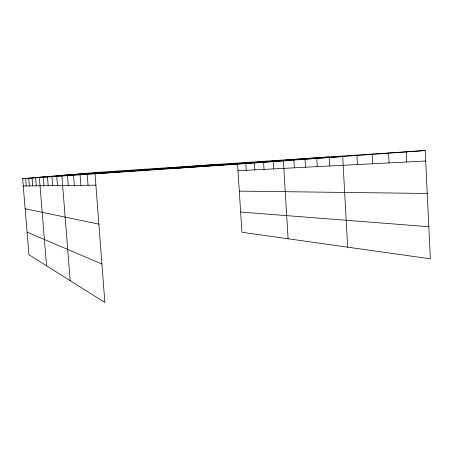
<?xml version="1.0" encoding="UTF-8"?>
<svg xmlns="http://www.w3.org/2000/svg" width="453" height="453" viewBox="0 0 453 453"><rect width="100%" height="100%" fill="white"/><g stroke="black" fill="none" stroke-linecap="round" stroke-linejoin="round"><path stroke-width="0.68" d="M94.943 172.565L104.864 302.479L28.941 254.722L22.65 178.652L94.943 172.565L425.197 150.521L430.35 258.81L241.93 232.276L237.576 164.173L425.197 150.521M99.026 173.505L217.904 164.354M171.897 168.595L329.337 156.919M22.65 178.652L237.576 164.173M238.001 170.741L425.695 161.002M23.256 185.996L95.906 185.164M239.303 191.121L427.241 193.465M240.639 212.044L428.821 226.715M25.142 208.765L98.884 224.144M27.072 232.134L101.931 264.031M28.726 178.137L29.366 185.928M25.6 178.403L26.223 185.962M47.423 176.562L48.16 185.713M43.25 176.913L43.969 185.758M46.54 265.798L39.349 177.242L283.408 160.838L288.08 238.776M35.583 177.559L36.257 185.849M32.05 177.859L32.707 185.889M67.412 174.881L68.244 185.481M70.187 280.667L61.84 175.351L342.689 156.523L347.655 247.162M56.682 175.787L57.463 185.605M51.885 176.189L52.644 185.656M87.129 173.222L88.058 185.254M79.988 173.822L80.883 185.334M73.443 174.371L74.303 185.407M254.444 162.944L254.875 169.869M245.792 163.573L246.217 170.317M273.21 161.579L273.657 168.895M263.572 162.282L264.008 169.394M293.895 160.073L294.348 167.82M316.789 158.408L317.259 166.63M304.999 159.263L305.464 167.242M329.331 157.497L329.807 165.979M372.224 154.377L372.711 163.754M356.958 155.487L357.44 164.547M388.595 153.182L389.087 162.904M406.205 151.902L406.703 161.987"/></g></svg>
